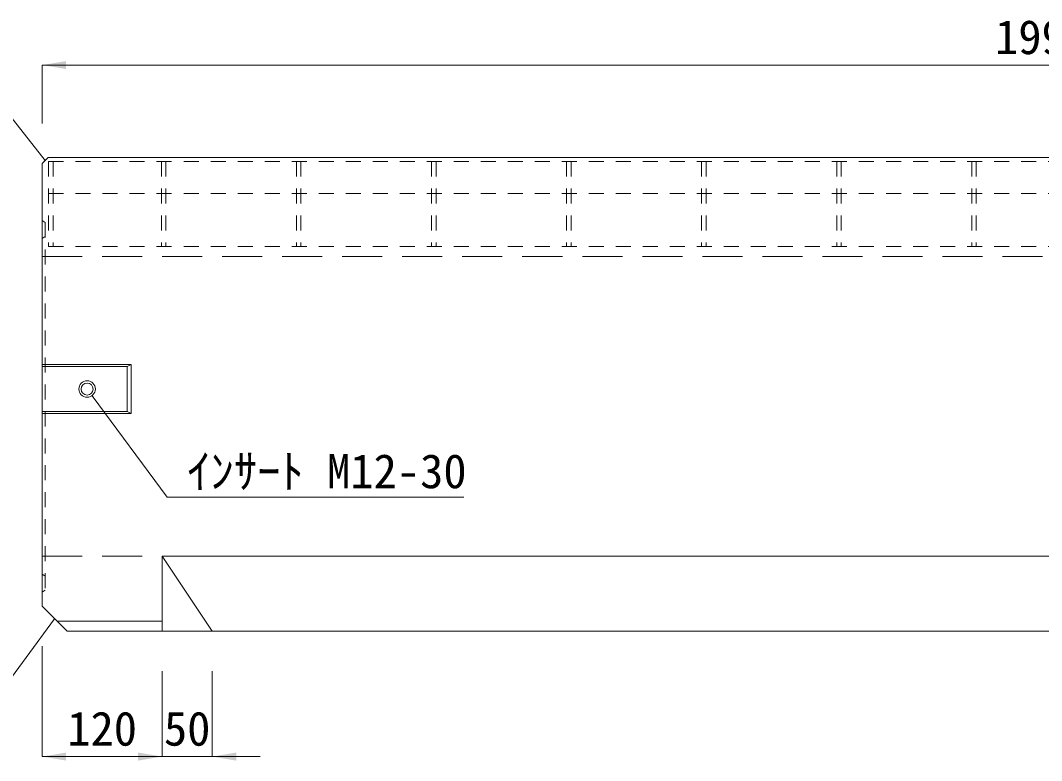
# Model space of a CAD drawing. Units: millimetres at full size, sheet at 1:20. Extents: x -285 to 21875, y 5903 to 11843.
# Drawn here: x 18838 to 19859, y 7055 to 7795 of the extents above; entities that cross this region are included whole.
import ezdxf
from ezdxf.enums import TextEntityAlignment as Align

# ---------------------------------------------------------------- set-up
doc = ezdxf.new("R2010")
doc.units = ezdxf.units.MM
doc.header["$LTSCALE"] = 20
doc.linetypes.add('USER1', pattern=[3, 2, -1])
doc.linetypes.add('USER2', pattern=[1.35, 0.75, -0.6])
for name, color, linetype, lineweight in [('インサート', 3, 'USER2', 5), ('グレーチング', 7, 'Continuous', 13), ('寸法線', 7, 'Continuous', 13), ('引出線', 4, 'Continuous', 13), ('本体', 2, 'Continuous', 13), ('目地', 132, 'Continuous', 5)]:
    doc.layers.add(name, color=color, linetype=linetype, lineweight=lineweight)
doc.styles.add('ＭＳ ゴシック', font='')
doc.styles.get('ＭＳ ゴシック').set_extended_font_data('MS Gothic')

# ---------------------------------------------------------------- blocks, each defined once
blk = doc.blocks.new('filled_arrow')
at = {"color": 0, "linetype": 'Continuous', "lineweight": -2}
blk.add_solid([(7.5, 1.25), (0, 0), (7.5, -1.25)], dxfattribs=at)
blk = doc.blocks.new('open_arrow')
at = {"color": 0, "linetype": 'Continuous', "lineweight": -2}
blk.add_lwpolyline([(7.5, 1.25), (0, 0), (7.5, -1.25)], dxfattribs=at)

msp = doc.modelspace()

# ---------------------------------------------------------------- linework, layer by layer
at = {"layer": 'インサート', "linetype": 'Continuous'}
for radius in [8.25, 6]:
    msp.add_circle((18904.81, 7426.54), radius, dxfattribs=at)
at = {"layer": 'グレーチング', "linetype": 'USER2'}
for p, q in [((18866.31, 7654.24), (20851.31, 7654.24)), ((18866.31, 7654.24), (18866.31, 7569.24)), ((18870.81, 7654.24), (18870.81, 7569.24)), ((18979.06, 7654.24), (18979.06, 7569.24)), ((18983.56, 7654.24), (18983.56, 7569.24)), ((19114.06, 7654.24), (19114.06, 7569.24)), ((19118.56, 7654.24), (19118.56, 7569.24)), ((19249.06, 7654.24), (19249.06, 7569.24)), ((19253.56, 7654.24), (19253.56, 7569.24)), ((19384.06, 7654.24), (19384.06, 7569.24)), ((19388.56, 7654.24), (19388.56, 7569.24)), ((19519.06, 7654.24), (19519.06, 7569.24)), ((19523.56, 7654.24), (19523.56, 7569.24)), ((19654.06, 7654.24), (19654.06, 7569.24)), ((19658.56, 7654.24), (19658.56, 7569.24)), ((19789.06, 7654.24), (19789.06, 7569.24)), ((19793.56, 7654.24), (19793.56, 7569.24)), ((18866.31, 7622.24), (20851.31, 7622.24)), ((18866.31, 7569.24), (20851.31, 7569.24))]:
    msp.add_line(p, q, dxfattribs=at)
at = {"layer": '寸法線'}
for p, q in [((18859.81, 7750.61), (20857.81, 7750.61)), ((18859.81, 7692.04), (18859.81, 7750.61)), ((18859.81, 7169.24), (18859.81, 7058.9)), ((18979.81, 7144.24), (18979.81, 7058.9)), ((18979.81, 7144.24), (18979.81, 7058.9)), ((19029.81, 7144.24), (19029.81, 7058.9)), ((18859.81, 7058.9), (18979.81, 7058.9)), ((18931.81, 7058.9), (19077.81, 7058.9))]:
    msp.add_line(p, q, dxfattribs=at)
at = {"layer": '引出線'}
for points in [[(18862.81, 7655.04), (18786.87, 7751.47), (18724.48, 7751.47)], [(18909.71, 7419.9), (18984.81, 7318.29), (19281.3, 7318.29)], [(18872.31, 7196.74), (18786.87, 7080.73), (18701.27, 7080.73)]]:
    msp.add_lwpolyline(points, dxfattribs=at)
at = {"layer": '本体'}
for p, q in [((18859.81, 7652.04), (18865.81, 7658.04)), ((18865.81, 7658.04), (20851.81, 7658.04)), ((18859.81, 7652.04), (18859.81, 7209.24)), ((18859.81, 7209.24), (18884.81, 7184.24)), ((18884.81, 7184.24), (20832.81, 7184.24))]:
    msp.add_line(p, q, dxfattribs=at)
at = {"layer": '本体', "linetype": 'USER1', "lineweight": 15}
for p, q in [((18859.81, 7559.24), (20857.81, 7559.24)), ((18859.81, 7259.24), (18979.81, 7259.24))]:
    msp.add_line(p, q, dxfattribs=at)
at = {"layer": '本体', "lineweight": 9}
for p, q in [((18859.81, 7451.04), (18948.81, 7451.04)), ((18948.81, 7451.04), (18948.81, 7402.04)), ((18859.81, 7402.04), (18948.81, 7402.04)), ((18979.81, 7259.24), (18979.81, 7184.24)), ((18979.81, 7259.24), (19029.81, 7184.24)), ((18874.81, 7194.24), (18979.81, 7194.24))]:
    msp.add_line(p, q, dxfattribs=at)
at = {"layer": '本体', "lineweight": 5}
for p, q in [((18944.81, 7449.04), (18948.81, 7451.04)), ((18859.81, 7449.04), (18944.81, 7449.04)), ((18944.81, 7449.04), (18944.81, 7404.04)), ((18859.81, 7404.04), (18944.81, 7404.04)), ((18944.81, 7404.04), (18948.81, 7402.04))]:
    msp.add_line(p, q, dxfattribs=at)
at = {"layer": '本体', "lineweight": 15}
msp.add_line((18979.81, 7259.24), (20737.81, 7259.24), dxfattribs=at)
at = {"layer": '目地', "linetype": 'USER2'}
for p, q in [((18859.81, 7595.24), (18863.01, 7593.24)), ((18863.01, 7593.24), (18863.01, 7225.24)), ((18859.81, 7577.24), (18863.01, 7579.24)), ((18859.81, 7241.24), (18863.01, 7239.24)), ((18859.81, 7223.24), (18863.01, 7225.24))]:
    msp.add_line(p, q, dxfattribs=at)

# ---------------------------------------------------------------- block references
at = {"layer": '寸法線', "xscale": 3.2, "yscale": 3.2}
for p in [(18859.81, 7750.61), (18859.81, 7058.9), (19029.81, 7058.9)]:
    msp.add_blockref('filled_arrow', p, dxfattribs=at)
at = {"layer": '寸法線', "xscale": 3.2, "yscale": 3.2, "rotation": 180}
msp.add_blockref('filled_arrow', (18979.81, 7058.9), dxfattribs=at)
msp.add_blockref('filled_arrow', (18979.81, 7058.9), dxfattribs=at)
at = {"layer": '引出線', "xscale": 0.16, "yscale": 0.16}
for p, rotation in [((18862.81, 7655.04), 128.2), ((18909.71, 7419.9), 306.5), ((18872.31, 7196.74), 233.6)]:
    msp.add_blockref('open_arrow', p, dxfattribs=dict(at, rotation=rotation))

# ---------------------------------------------------------------- texts
at = {"layer": '寸法線', "style": 'ＭＳ ゴシック'}
for s, p in [('1998', (19858.81, 7778.61)), ('120', (18919.81, 7086.9)), ('50', (19004.81, 7086.9))]:
    msp.add_text(s, height=34.18, dxfattribs=at).set_placement(p, align=Align.MIDDLE_CENTER)
at = {"layer": '引出線', "style": 'ＭＳ ゴシック'}
msp.add_text('ｲﾝｻｰﾄ M12-30', height=34.18, dxfattribs=at).set_placement((19004.81, 7361.49), align=Align.TOP_LEFT)

doc.saveas('drawing.dxf')
